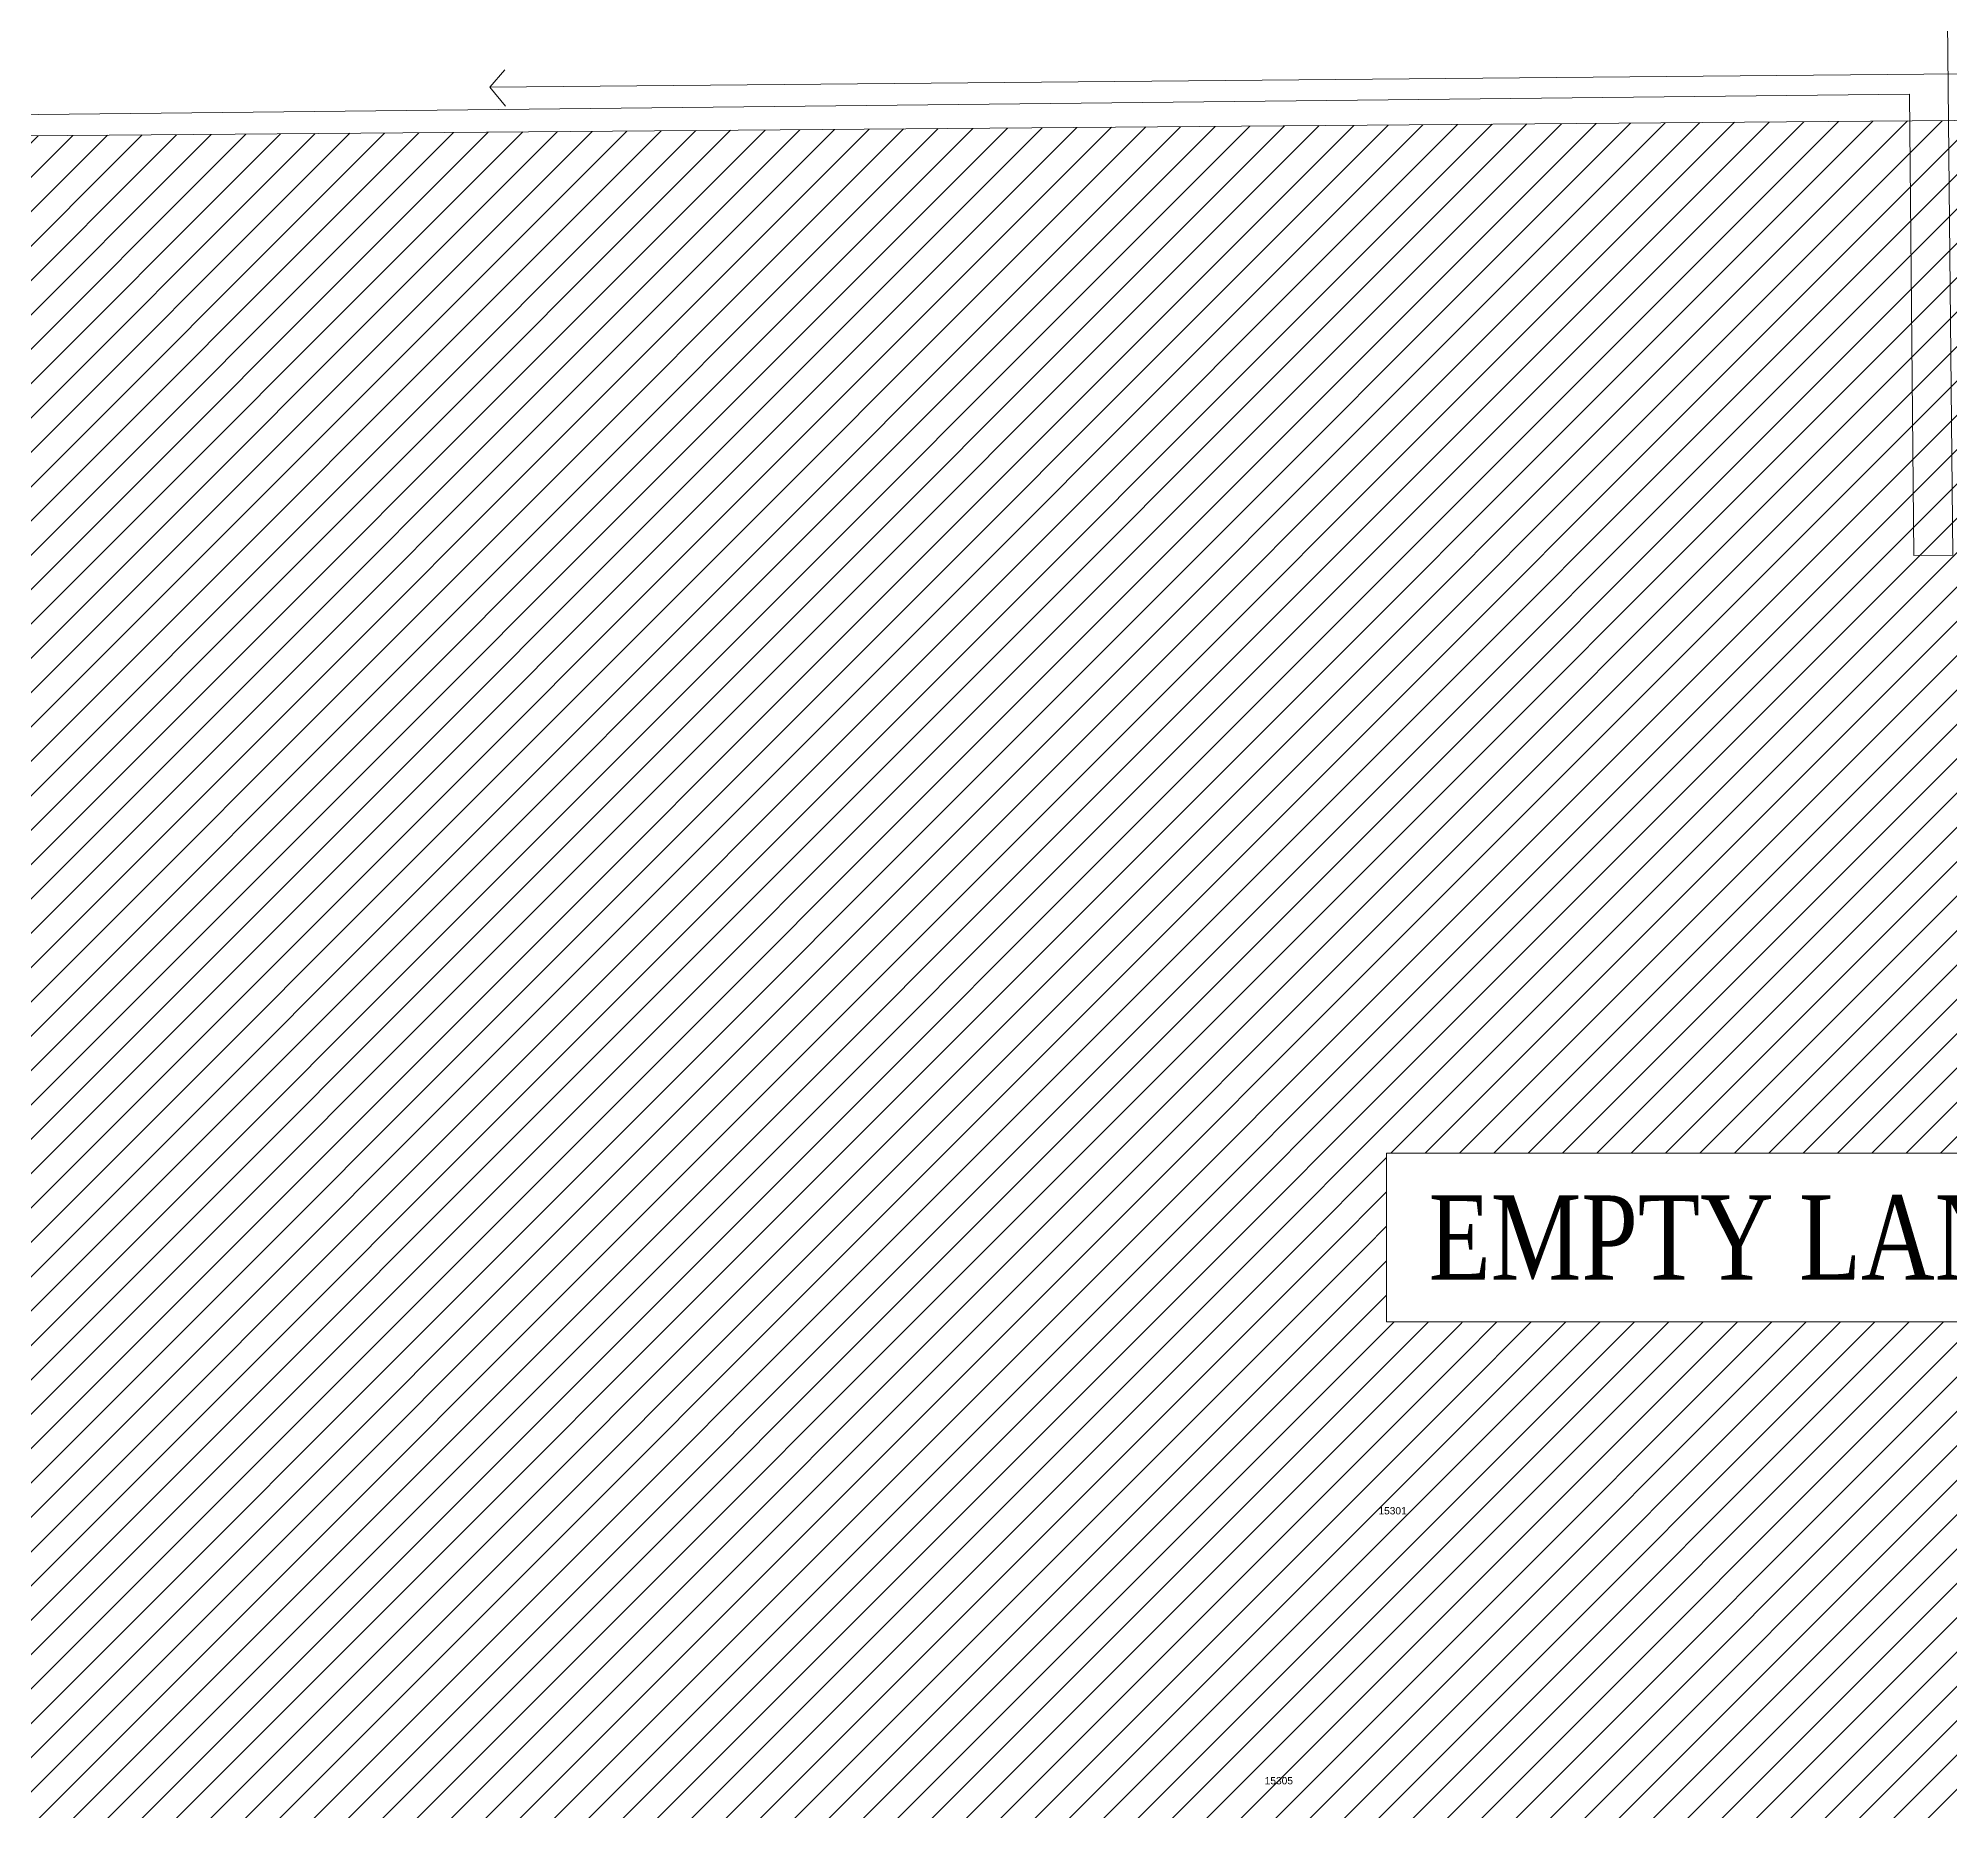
# Model space of a CAD drawing. Header units: feet. Extents: x 865220 to 2843432, y -2240498 to 970288.
# Drawn here: x 2833952 to 2835920, y 958643 to 960467 of the extents above; entities that cross this region are included whole.
import ezdxf
from ezdxf.enums import TextEntityAlignment as Align
from ezdxf.lldxf.tags import DXFTag

# ---------------------------------------------------------------- set-up
doc = ezdxf.new("R2010")
doc.units = ezdxf.units.FT
doc.header["$LTSCALE"] = 0.015
doc.header["$MEASUREMENT"] = 0
for name, color, linetype in [('Dakota County Addresses', 7, 'Continuous'), ('Dakota County Parcels', 7, 'Continuous'), ('F1', 112, 'F1'), ('NOTES', 7, 'Continuous')]:
    doc.layers.add(name, color=color, linetype=linetype)
doc.styles.add('Dimensions 100', font='arial.ttf')
doc.styles.add('Line', font='txt.shx', dxfattribs={"height": 3})
doc.styles.add('SIMPLEX', font='times.ttf', dxfattribs={"width": 0.8})
tags = doc.linetypes.add('BBF', pattern='A,100,-5,["BBF",Line,S=1,R=0,X=0,Y=-1.5],-12', length=117).pattern_tags.tags
tags[6] = DXFTag(74, 10)
tags = doc.linetypes.add('F1', pattern='A,15,-5,["F1",Line,S=1.5,R=0,X=0,Y=-1.5],-12', length=32).pattern_tags.tags
tags[6] = DXFTag(74, 10)

# ---------------------------------------------------------------- blocks, each defined once
blk = doc.blocks.new('ACMAP_ANN_TEMPLATE_Dakota County Addresses')
at = {"layer": 'Dakota County Addresses', "style": 'Dimensions 100'}
blk.add_attdef('DakotaCountyAddress', text='', height=50, dxfattribs=at).set_placement((0, 0), align=Align.CENTER)

msp = doc.modelspace()

# ---------------------------------------------------------------- hatches: boundary and pattern name
at = {"layer": 'NOTES', "ltscale": 100, "transparency": 33554623}
h = msp.add_hatch(dxfattribs=at)
h.set_pattern_fill('ANSI31', color=6, scale=200)
h.paths.add_polyline_path([(2833291, 960361.2), (2833296.4, 957830.4), (2835951.9, 957855.1), (2835952.1, 957633.8), (2836002.1, 957634.3), (2836007.8, 957015.8), (2836586.1, 957020.6), (2836586.1, 957030.6), (2836807.6, 957032.5), (2836807.5, 957043.6), (2836930.1, 957044.6), (2836931.4, 957054.2), (2836974.5, 957136.1), (2836974.5, 957242.6), (2836961.5, 957840.1), (2836959.6, 957945.6), (2838473.8, 957959.4), (2838405, 960436.1), (2838375.5, 960450.2), (2836960.4, 960390.3)])

# ---------------------------------------------------------------- linework, layer by layer
at = {"layer": 'Dakota County Parcels', "lineweight": 5, "ltscale": 100}
for p, q in [((2835922.8, 959934.8), (2835917.6, 960484.7)), ((2835878.3, 960409.3), (2835882.7, 959934.4)), ((2835922.8, 959934.8), (2835882.7, 959934.4))]:
    msp.add_line(p, q, dxfattribs=at)
msp.add_lwpolyline([(2833270.7, 960380.9), (2833320.3, 960381.5), (2835878.3, 960409.3)], dxfattribs=at)
at = {"layer": 'F1', "color": 30, "linetype": 'BBF', "lineweight": 5, "ltscale": 200, "flags": 128}
for points in [[(2834417, 960416.4), (2835969.1, 960430.4), (2836956.8, 960436.2), (2838353.4, 960487.2)], [(2834433.1, 960396.8), (2834417, 960416.4), (2834432.2, 960434.4)]]:
    msp.add_lwpolyline(points, dxfattribs=at)
at = {"layer": 'NOTES', "color": 1, "lineweight": 5, "ltscale": 100, "flags": 128}
msp.add_lwpolyline([(2833291, 960361.2), (2833296.4, 957830.4), (2835951.9, 957855.1), (2835952.1, 957633.8), (2836002.1, 957634.3), (2836007.8, 957015.8), (2836586.1, 957020.6), (2836586.1, 957030.6), (2836807.6, 957032.5), (2836807.5, 957043.6), (2836930.1, 957044.6), (2836931.4, 957054.2), (2836974.5, 957136.1), (2836974.5, 957242.6), (2836961.5, 957840.1), (2836959.6, 957945.6), (2838473.8, 957959.4), (2838405, 960436.1), (2838375.5, 960450.2), (2836960.4, 960390.3)], close=True, dxfattribs=at)

# ---------------------------------------------------------------- block references
at = {"layer": 'Dakota County Addresses', "lineweight": 5, "ltscale": 100, "xscale": 0.15, "yscale": 0.15, "zscale": 0.15}
for p, values in [((2835346.2, 958947.6), {'DakotaCountyAddress': '15301'}), ((2835229.1, 958669.8), {'DakotaCountyAddress': '15305'})]:
    msp.add_blockref('ACMAP_ANN_TEMPLATE_Dakota County Addresses', p, dxfattribs=at).add_auto_attribs(values)

# ---------------------------------------------------------------- next in the draw order: texts
at = {"layer": 'NOTES', "color": 6, "lineweight": 5, "ltscale": 100, "insert": (2835383.3, 959275.9), "char_height": 86.7, "attachment_point": 1, "style": 'SIMPLEX', "bg_fill": 19, "box_fill_scale": 1.5, "bg_fill_color": 256, "bg_fill_transparency": 0}
msp.add_mtext('EMPTY LAND - UTILITIES', dxfattribs=at)

doc.saveas('drawing.dxf')
